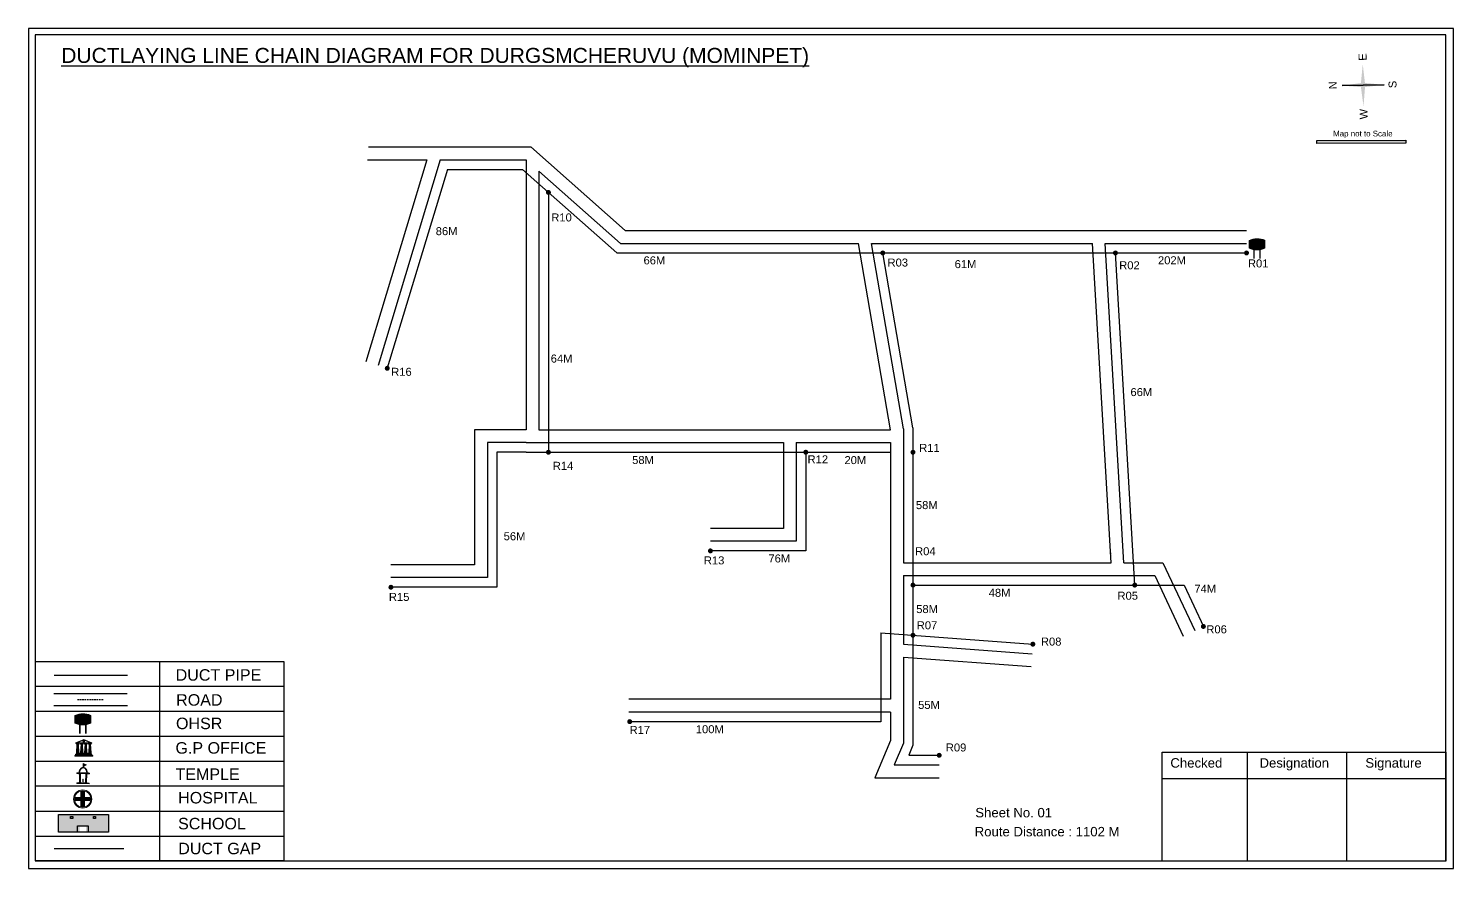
# Model space of a CAD drawing. Header units: inches. Extents: x 105 to 4124, y -559 to 3229.
# Drawn here: x 1161 to 2051, y 2705 to 3229 of the extents above; entities that cross this region are included whole.
import ezdxf

# ---------------------------------------------------------------- set-up
doc = ezdxf.new("R2010")
doc.units = ezdxf.units.IN
doc.header["$MEASUREMENT"] = 0
doc.linetypes.add('DASHEDX2', pattern=[1.5, 1, -0.5])
for name, color, linetype in [('LANDMARK', 7, 'Continuous'), ('OHT', 7, 'Continuous'), ('pipe', 5, 'Continuous')]:
    doc.layers.add(name, color=color, linetype=linetype)
doc.styles.get("Standard").update_dxf_attribs({"font": 'arial.ttf'})

# ---------------------------------------------------------------- blocks, each defined once
blk = doc.blocks.new('OHT')
at = {"linetype": 'Continuous', "lineweight": 0, "true_color": 0x0ffffc}
blk.add_hatch(color=4, dxfattribs=at).paths.add_polyline_path([(0.012, 1), (0, 1, 0.101323), (-0.4, 0.916), (-0.4, 0.525, 0.194075), (0.399, 0.521), (0.399, 0.921, 0.097877)])
at = {"color": 4, "linetype": 'Continuous', "lineweight": 0, "true_color": 0x0ffffc, "flags": 128}
for points in [[(-0.4, 0.525), (-0.4, 0.916)], [(0.399, 0.521), (0.399, 0.921)]]:
    blk.add_lwpolyline(points, dxfattribs=at)
at = {"color": 4, "linetype": 'Continuous', "lineweight": 0, "true_color": 0x0ffffc, "const_width": 0.075, "flags": 128}
for points in [[(-0.15, 0), (-0.15, 0.475)], [(0.15, 0), (0.15, 0.473)]]:
    blk.add_lwpolyline(points, dxfattribs=at)
at = {"color": 4, "linetype": 'Continuous', "lineweight": 0, "true_color": 0x0ffffc}
for centre, radius, start, end in [((0.006, -0.019), 1.019, 67.31091, 113.47108), ((0.004, 1.513), 1.068, 247.76824, 291.70073)]:
    blk.add_arc(centre, radius, start, end, dxfattribs=at)
blk = doc.blocks.new('Government_Office')
at = {"linetype": 'Continuous', "lineweight": 0, "true_color": 0xff0000}
h = blk.add_hatch(color=1, dxfattribs=at)
h.paths.add_polyline_path([(0.44, 0.72), (0.45, 0.75), (0, 0.93), (-0.45, 0.75), (-0.44, 0.72)])
h.paths.add_polyline_path([(0.355, 0.75), (-0.355, 0.75), (0, 0.9)], flags=16)
h.paths.add_polyline_path([(0, 0.778, -1), (0, 0.872, -1)], flags=0)
h = blk.add_hatch(color=1, dxfattribs=at)
edge = h.paths.add_edge_path()
edge.add_arc((0, 0.825), 0.0467, 90, 270)
edge.add_arc((0, 0.825), 0.0467, 270, 450)
for points in [[(-0.5, 0.05), (0.5, 0.05), (0.5, 0), (-0.5, 0)], [(-0.45, 0.075), (-0.45, 0.12), (0.45, 0.12), (0.45, 0.075)], [(-0.4, 0.14), (-0.4, 0.18), (0.4, 0.18), (0.4, 0.14)]]:
    blk.add_hatch(color=1, dxfattribs=at).paths.add_polyline_path(points)
h = blk.add_hatch(color=1, dxfattribs=at)
edge = h.paths.add_edge_path()
edge.add_line((-0.27, 0.195), (-0.295, 0.675))
edge.add_line((-0.295, 0.675), (-0.29, 0.675))
edge.add_arc((-0.278, 0.688), 0.0176, 225.30401, 441.56588)
edge.add_line((-0.275, 0.705), (-0.395, 0.705))
edge.add_arc((-0.392, 0.688), 0.0176, 98.43412, 314.69599)
edge.add_line((-0.38, 0.675), (-0.375, 0.675))
edge.add_line((-0.375, 0.675), (-0.4, 0.195))
edge.add_line((-0.4, 0.195), (-0.27, 0.195))
h = blk.add_hatch(color=1, dxfattribs=at)
edge = h.paths.add_edge_path()
edge.add_line((-0.047, 0.195), (-0.072, 0.675))
edge.add_line((-0.072, 0.675), (-0.067, 0.675))
edge.add_arc((-0.054, 0.688), 0.0176, 225.30401, 441.56588)
edge.add_line((-0.052, 0.705), (-0.172, 0.705))
edge.add_arc((-0.169, 0.688), 0.0176, 98.43412, 314.69599)
edge.add_line((-0.157, 0.675), (-0.152, 0.675))
edge.add_line((-0.152, 0.675), (-0.177, 0.195))
edge.add_line((-0.177, 0.195), (-0.047, 0.195))
h = blk.add_hatch(color=1, dxfattribs=at)
edge = h.paths.add_edge_path()
edge.add_line((0.177, 0.195), (0.152, 0.675))
edge.add_line((0.152, 0.675), (0.157, 0.675))
edge.add_arc((0.169, 0.688), 0.0176, 225.30401, 441.56588)
edge.add_line((0.172, 0.705), (0.052, 0.705))
edge.add_arc((0.054, 0.688), 0.0176, 98.43412, 314.69599)
edge.add_line((0.067, 0.675), (0.072, 0.675))
edge.add_line((0.072, 0.675), (0.047, 0.195))
edge.add_line((0.047, 0.195), (0.177, 0.195))
h = blk.add_hatch(color=1, dxfattribs=at)
edge = h.paths.add_edge_path()
edge.add_line((0.4, 0.195), (0.375, 0.675))
edge.add_line((0.375, 0.675), (0.38, 0.675))
edge.add_arc((0.392, 0.688), 0.0176, 225.30401, 441.56588)
edge.add_line((0.395, 0.705), (0.275, 0.705))
edge.add_arc((0.278, 0.688), 0.0176, 98.43412, 314.69599)
edge.add_line((0.29, 0.675), (0.295, 0.675))
edge.add_line((0.295, 0.675), (0.27, 0.195))
edge.add_line((0.27, 0.195), (0.4, 0.195))
at = {"color": 1, "linetype": 'Continuous', "lineweight": 0, "true_color": 0xff0000, "flags": 128}
for points in [[(-0.45, 0.75), (-0.44, 0.72), (0.44, 0.72), (0.45, 0.75), (0, 0.93)], [(-0.355, 0.75), (0.355, 0.75), (0, 0.9)], [(-0.5, 0.05), (0.5, 0.05), (0.5, 0), (-0.5, 0)], [(-0.45, 0.075), (-0.45, 0.12), (0.45, 0.12), (0.45, 0.075)], [(-0.4, 0.14), (-0.4, 0.18), (0.4, 0.18), (0.4, 0.14)]]:
    blk.add_lwpolyline(points, close=True, dxfattribs=at)
for points in [[(0, 0.872, 1), (0, 0.778, 1)], [(-0.27, 0.195), (-0.295, 0.675), (-0.29, 0.675, 1.379694), (-0.275, 0.705), (-0.395, 0.705, 1.379694), (-0.38, 0.675), (-0.375, 0.675), (-0.4, 0.195)], [(-0.047, 0.195), (-0.072, 0.675), (-0.067, 0.675, 1.379694), (-0.052, 0.705), (-0.172, 0.705, 1.379694), (-0.157, 0.675), (-0.152, 0.675), (-0.177, 0.195)], [(0.177, 0.195), (0.152, 0.675), (0.157, 0.675, 1.379694), (0.172, 0.705), (0.052, 0.705, 1.379694), (0.067, 0.675), (0.072, 0.675), (0.047, 0.195)], [(0.4, 0.195), (0.375, 0.675), (0.38, 0.675, 1.379694), (0.395, 0.705), (0.275, 0.705, 1.379694), (0.29, 0.675), (0.295, 0.675), (0.27, 0.195)]]:
    blk.add_lwpolyline(points, format="xyb", close=True, dxfattribs=at)
blk = doc.blocks.new('Temple')
at = {"linetype": 'Continuous', "lineweight": 0, "true_color": 0xff0000}
h = blk.add_hatch(color=1, dxfattribs=at)
edge = h.paths.add_edge_path()
edge.add_line((0.175, 0.49), (0.225, 0.49))
edge.add_line((0.225, 0.49), (0.225, 0.497))
edge.add_line((0.225, 0.497), (0.307, 0.497))
edge.add_line((0.307, 0.497), (0.307, 0.533))
edge.add_line((0.307, 0.533), (0.257, 0.533))
edge.add_line((0.257, 0.533), (0.257, 0.54))
edge.add_line((0.257, 0.54), (0.2, 0.54))
edge.add_spline(control_points=[(0.2, 0.54), (0.2, 0.589), (0.19, 0.638), (0.142, 0.743), (0.092, 0.79), (0.027, 0.805), (0.02, 0.806), (0.012, 0.806)], knot_values=[4.712389, 4.712389, 4.712389, 4.712389, 5.278166, 5.278166, 6.117402, 6.117402, 6.223801, 6.223801, 6.223801, 6.223801], degree=3, periodic=0)
edge.add_line((0.012, 0.806), (0.012, 0.79))
edge.add_line((0.012, 0.79), (-0.012, 0.79))
edge.add_line((-0.012, 0.79), (-0.012, 0.806))
edge.add_spline(control_points=[(-0.012, 0.806), (-0.055, 0.802), (-0.096, 0.781), (-0.171, 0.699), (-0.197, 0.628), (-0.2, 0.55), (-0.2, 0.545), (-0.2, 0.54)], knot_values=[6.343965, 6.343965, 6.343965, 6.343965, 6.956638, 6.956638, 7.795874, 7.795874, 7.853982, 7.853982, 7.853982, 7.853982], degree=3, periodic=0)
edge.add_line((-0.2, 0.54), (-0.257, 0.54))
edge.add_line((-0.257, 0.54), (-0.257, 0.533))
edge.add_line((-0.257, 0.533), (-0.307, 0.533))
edge.add_line((-0.307, 0.533), (-0.307, 0.497))
edge.add_line((-0.307, 0.497), (-0.225, 0.497))
edge.add_line((-0.225, 0.497), (-0.225, 0.49))
edge.add_line((-0.225, 0.49), (-0.175, 0.49))
edge.add_line((-0.175, 0.49), (-0.175, 0.07))
edge.add_arc((-0.205, 0.07), 0.03, -90, 0, ccw=False)
edge.add_line((-0.205, 0.04), (-0.257, 0.04))
edge.add_line((-0.257, 0.04), (-0.257, 0.033))
edge.add_line((-0.257, 0.033), (-0.307, 0.033))
edge.add_line((-0.307, 0.033), (-0.307, 0))
edge.add_line((-0.307, 0), (0.307, 0))
edge.add_line((0.307, 0), (0.307, 0.033))
edge.add_line((0.307, 0.033), (0.257, 0.033))
edge.add_line((0.257, 0.033), (0.257, 0.04))
edge.add_line((0.257, 0.04), (0.205, 0.04))
edge.add_arc((0.205, 0.07), 0.03, 180, 270, ccw=False)
edge.add_line((0.175, 0.07), (0.175, 0.49))
h.paths.add_polyline_path([(0.125, 0.07, -0.414214), (0.095, 0.04), (0.05, 0.04), (0.05, 0.033), (-0.05, 0.033), (-0.05, 0.04), (-0.095, 0.04, -0.414214), (-0.125, 0.07), (-0.125, 0.497), (0.125, 0.497)], flags=16)
edge = h.paths.add_edge_path(flags=16)
edge.add_ellipse((0, 0.54), major_axis=(0, 0.242), ratio=0.722808, start_angle=270, end_angle=450, ccw=False)
edge.add_line((0.175, 0.54), (-0.175, 0.54))
h.paths.add_polyline_path([(0.012, 0.23), (0.012, 0.07), (-0.012, 0.07), (-0.012, 0.23)], flags=0)
h = blk.add_hatch(color=1, dxfattribs=at)
edge = h.paths.add_edge_path()
edge.add_line((0.012, 0.857), (0, 0.85))
edge.add_line((0, 0.85), (-0.003, 0.925))
edge.add_line((-0.003, 0.925), (-0.012, 0.925))
edge.add_line((-0.012, 0.925), (-0.012, 0.806))
edge.add_spline(control_points=[(-0.012, 0.806), (-0.004, 0.807), (0.004, 0.807), (0.012, 0.806)], knot_values=[6.223801, 6.223801, 6.223801, 6.223801, 6.343965, 6.343965, 6.343965, 6.343965], degree=3, periodic=0)
edge.add_line((0.012, 0.806), (0.012, 0.857))
h = blk.add_hatch(color=1, dxfattribs=at)
edge = h.paths.add_edge_path()
edge.add_line((0.012, 0.79), (0.012, 0.806))
edge.add_spline(control_points=[(0.012, 0.806), (0.004, 0.807), (-0.004, 0.807), (-0.012, 0.806)], knot_values=[6.223801, 6.223801, 6.223801, 6.223801, 6.343965, 6.343965, 6.343965, 6.343965], degree=3, periodic=0)
edge.add_line((-0.012, 0.806), (-0.012, 0.79))
edge.add_line((-0.012, 0.79), (0.012, 0.79))
at = {"linetype": 'Continuous', "lineweight": 0, "true_color": 0xe66000}
blk.add_hatch(color=32, dxfattribs=at).paths.add_polyline_path([(-0.006, 1), (0.147, 0.931), (0, 0.85)])
at = {"color": 1, "linetype": 'Continuous', "lineweight": 0, "true_color": 0xff0000, "flags": 128}
for points in [[(0.012, 0.925), (-0.012, 0.925), (-0.012, 0.79), (0.012, 0.79)], [(0.012, 0.23), (-0.012, 0.23), (-0.012, 0.07), (0.012, 0.07)]]:
    blk.add_lwpolyline(points, close=True, dxfattribs=at)
at = {"color": 32, "linetype": 'Continuous', "lineweight": 0, "true_color": 0xe66000, "flags": 128}
blk.add_lwpolyline([(-0.006, 1), (0.147, 0.931), (0, 0.85), (-0.006, 1)], dxfattribs=at)
at = {"color": 1, "linetype": 'Continuous', "lineweight": 0, "true_color": 0xff0000, "flags": 128}
blk.add_lwpolyline([(0.2, 0.54), (0.257, 0.54), (0.257, 0.533), (0.307, 0.533), (0.307, 0.497), (0.225, 0.497), (0.225, 0.49), (0.175, 0.49), (0.175, 0.07, 0.414214), (0.205, 0.04), (0.257, 0.04), (0.257, 0.033), (0.307, 0.033), (0.307, 0), (-0.307, 0), (-0.307, 0.033), (-0.257, 0.033), (-0.257, 0.04), (-0.205, 0.04, 0.414214), (-0.175, 0.07), (-0.175, 0.49), (-0.225, 0.49), (-0.225, 0.497), (-0.307, 0.497), (-0.307, 0.533), (-0.257, 0.533), (-0.257, 0.54), (-0.2, 0.54)], format="xyb", dxfattribs=at)
blk.add_lwpolyline([(-0.175, 0.54), (0.175, 0.54)], dxfattribs=at)
blk.add_lwpolyline([(0.125, 0.497), (0.125, 0.07, -0.414214), (0.095, 0.04), (0.05, 0.04), (0.05, 0.033), (-0.05, 0.033), (-0.05, 0.04), (-0.095, 0.04, -0.414214), (-0.125, 0.07), (-0.125, 0.497)], format="xyb", close=True, dxfattribs=at)
at = {"color": 1, "linetype": 'Continuous', "lineweight": 0, "true_color": 0xff0000}
blk.add_ellipse((0, 0.54), major_axis=(0, 0.242), ratio=0.722808, start_param=4.712389, end_param=7.853982, dxfattribs=at)
blk.add_open_spline([(0.2, 0.54), (0.2, 0.589), (0.19, 0.638), (0.142, 0.743), (0.092, 0.79), (-0.023, 0.816), (-0.085, 0.794), (-0.171, 0.699), (-0.197, 0.628), (-0.2, 0.55), (-0.2, 0.545), (-0.2, 0.54)], degree=3, knots=[4.712389, 4.712389, 4.712389, 4.712389, 5.278166, 5.278166, 6.117402, 6.117402, 6.956638, 6.956638, 7.795874, 7.795874, 7.853982, 7.853982, 7.853982, 7.853982], dxfattribs=at)
blk = doc.blocks.new('*U5')
at = {"color": 0, "linetype": 'DASHEDX2', "transparency": 16777216}
blk.add_line((-8.22, 0), (8.01, 0), dxfattribs=at)
blk = doc.blocks.new('Hospital')
at = {"linetype": 'Continuous', "lineweight": 0, "true_color": 0x000000}
h = blk.add_hatch(color=18, dxfattribs=at)
h.paths.add_polyline_path([(-0.5, 0, 1), (0.5, 0, 1)])
h.paths.add_polyline_path([(0.446, 0, -1), (-0.446, 0, -1)], flags=16)
at = {"linetype": 'Continuous', "true_color": 0xff0000}
blk.add_hatch(color=1, dxfattribs=at).paths.add_polyline_path([(-0.394, 0.08), (-0.08, 0.08), (-0.08, 0.394), (0.08, 0.394), (0.08, 0.08), (0.394, 0.08), (0.394, -0.08), (0.08, -0.08), (0.08, -0.394), (-0.08, -0.394), (-0.08, -0.08), (-0.394, -0.08)])
at = {"color": 1, "linetype": 'Continuous', "true_color": 0xff0000, "flags": 128}
blk.add_lwpolyline([(-0.394, 0.08), (-0.08, 0.08), (-0.08, 0.394), (0.08, 0.394), (0.08, 0.08), (0.394, 0.08), (0.394, -0.08), (0.08, -0.08), (0.08, -0.394), (-0.08, -0.394), (-0.08, -0.08), (-0.394, -0.08)], close=True, dxfattribs=at)
at = {"color": 18, "linetype": 'Continuous', "lineweight": 0, "true_color": 0x000000}
for radius in [0.5, 0.446]:
    blk.add_circle((0, 0), radius, dxfattribs=at)

msp = doc.modelspace()

# ---------------------------------------------------------------- hatches: boundary and pattern name
at = {"true_color": 0x0093dd}
h = msp.add_hatch(color=142, dxfattribs=at)
h.dxf.hatch_style = 1
h.paths.add_polyline_path([(1965.64, 3159.19), (1965.65, 3157.35), (2021.15, 3157.47), (2021.15, 3159.32)])
at = {"ltscale": 0.5}
h = msp.add_hatch(color=5, dxfattribs=at)
h.dxf.hatch_style = 1
h.paths.add_polyline_path([(1487.21, 3126.72, 1), (1484.09, 3126.72, 1)])
h = msp.add_hatch(color=5, dxfattribs=at)
h.dxf.hatch_style = 1
h.paths.add_polyline_path([(1696.07, 3088.93, 1), (1692.96, 3088.93, 1)])
h = msp.add_hatch(color=5, dxfattribs=at)
h.dxf.hatch_style = 1
h.paths.add_polyline_path([(1841.4, 3088.93, 1), (1838.29, 3088.93, 1)])
h = msp.add_hatch(color=5, dxfattribs=at)
h.dxf.hatch_style = 1
h.paths.add_polyline_path([(1923.28, 3088.93, 1), (1920.16, 3088.93, 1)])
h = msp.add_hatch(color=5, dxfattribs=at)
h.dxf.hatch_style = 1
h.paths.add_polyline_path([(1386.53, 3016.91, 1), (1383.41, 3016.91, 1)])
h = msp.add_hatch(color=5, dxfattribs=at)
h.dxf.hatch_style = 1
h.paths.add_polyline_path([(1487.21, 2964.5, 1), (1484.09, 2964.5, 1)])
h = msp.add_hatch(color=5, dxfattribs=at)
h.dxf.hatch_style = 1
h.paths.add_polyline_path([(1647.99, 2964.5, 1), (1644.87, 2964.5, 1)])
h = msp.add_hatch(color=5, dxfattribs=at)
h.dxf.hatch_style = 1
h.paths.add_polyline_path([(1714.92, 2964.5, 1), (1711.81, 2964.5, 1)])
h = msp.add_hatch(color=5, dxfattribs=at)
h.dxf.hatch_style = 1
h.paths.add_polyline_path([(1588.41, 2902.9, 1), (1585.29, 2902.9, 1)])
h = msp.add_hatch(color=5, dxfattribs=at)
h.dxf.hatch_style = 1
h.paths.add_polyline_path([(1388.82, 2880.18, 1), (1385.71, 2880.18, 1)])
h = msp.add_hatch(color=5, dxfattribs=at)
h.dxf.hatch_style = 1
h.paths.add_polyline_path([(1714.92, 2881.52, 1), (1711.81, 2881.52, 1)])
h = msp.add_hatch(color=5, dxfattribs=at)
h.dxf.hatch_style = 1
h.paths.add_polyline_path([(1853.47, 2881.52, 1), (1850.35, 2881.52, 1)])
h = msp.add_hatch(color=5, dxfattribs=at)
h.dxf.hatch_style = 1
h.paths.add_polyline_path([(1714.92, 2850.23, 1), (1711.81, 2850.23, 1)])
h = msp.add_hatch(color=5, dxfattribs=at)
h.dxf.hatch_style = 1
h.paths.add_polyline_path([(1896.35, 2855.69, 1), (1893.24, 2855.69, 1)])
h = msp.add_hatch(color=5, dxfattribs=at)
h.dxf.hatch_style = 1
h.paths.add_polyline_path([(1789.82, 2844.63, 1), (1786.7, 2844.63, 1)])
h = msp.add_hatch(color=5, dxfattribs=at)
h.dxf.hatch_style = 1
h.paths.add_polyline_path([(1538, 2796.28, 1), (1534.88, 2796.28, 1)])
h = msp.add_hatch(color=5, dxfattribs=at)
h.dxf.hatch_style = 1
h.paths.add_polyline_path([(1731.31, 2775.25, 1), (1728.19, 2775.25, 1)])
at = {"true_color": 0xc8c92d}
h = msp.add_hatch(color=52, dxfattribs=at)
h.dxf.hatch_style = 1
h.paths.add_polyline_path([(1185.84, 2738.26), (1179.67, 2738.26), (1179.67, 2727.17), (1185.84, 2727.17)])
h.paths.add_polyline_path([(1210.68, 2738.26), (1204.52, 2738.26), (1204.52, 2727.17), (1210.68, 2727.17)])
at = {"true_color": 0x293189}
h = msp.add_hatch(color=177, dxfattribs=at)
h.dxf.hatch_style = 1
h.paths.add_polyline_path([(1204.52, 2738.26), (1185.84, 2738.26), (1185.84, 2727.17), (1192.85, 2727.17), (1192.85, 2730.8), (1196.7, 2730.8), (1196.7, 2727.17), (1204.52, 2727.17)])
h.paths.add_polyline_path([(1188.5, 2735.79), (1187.13, 2735.79), (1187.13, 2737.05), (1188.5, 2737.05)], flags=16)
h.paths.add_polyline_path([(1201.38, 2735.79), (1201.38, 2737.05), (1202.75, 2737.05), (1202.75, 2735.79)], flags=16)

# ---------------------------------------------------------------- linework, layer by layer
for p, q in [((2007.71, 3193.9), (1981.42, 3193.43)), ((1981.42, 3193.43), (2007.71, 3193.9)), ((2007.71, 3193.9), (1981.42, 3193.43)), ((1994.59, 3193.66), (2007.71, 3193.9)), ((1373.18, 3155.13), (1474.69, 3155.13)), ((1474.69, 3155.13), (1533.62, 3102.93)), ((1409.72, 3147.13), (1371.57, 3020.96)), ((1372.53, 3147.13), (1409.72, 3147.13)), ((1418.07, 3147.13), (1379.23, 3018.65)), ((1418.07, 3147.13), (1471.65, 3147.13)), ((1471.65, 3147.13), (1471.65, 2978.5)), ((1479.65, 3140.05), (1530.59, 3094.93)), ((1479.65, 3140.05), (1479.65, 2978.5)), ((1533.62, 3102.93), (1921.72, 3102.93)), ((1530.59, 3094.93), (1679.27, 3094.93)), ((1699.36, 2978.5), (1679.27, 3094.93)), ((1687.39, 3094.93), (1825.47, 3094.93)), ((1707.36, 2979.18), (1687.39, 3094.93)), ((1837.07, 2895.52), (1825.47, 3094.93)), ((1833.48, 3094.93), (1921.72, 3094.93)), ((1845.08, 2895.52), (1833.48, 3094.93)), ((1471.65, 2978.5), (1439.51, 2978.5)), ((1439.51, 2978.5), (1439.51, 2894.18)), ((1479.65, 2978.5), (1699.36, 2978.5)), ((1707.36, 2979.18), (1707.36, 2895.52)), ((1471.65, 2970.5), (1447.51, 2970.5)), ((1447.51, 2970.5), (1447.51, 2886.18)), ((1471.65, 2970.5), (1632.43, 2970.5)), ((1632.43, 2970.5), (1632.43, 2916.9)), ((1640.43, 2970.5), (1699.36, 2970.5)), ((1640.43, 2970.5), (1640.43, 2908.9)), ((1699.36, 2970.5), (1699.36, 2844.66)), ((1632.43, 2916.9), (1586.85, 2916.9)), ((1640.43, 2908.9), (1586.85, 2908.9)), ((1439.51, 2894.18), (1387.27, 2894.18)), ((1707.36, 2895.52), (1837.07, 2895.52)), ((1836.72, 2901.52), (1837.07, 2901.52)), ((1845.08, 2895.52), (1869.48, 2895.52)), ((1869.48, 2895.52), (1889.36, 2853.14)), ((1447.51, 2886.18), (1387.27, 2886.18)), ((1707.36, 2887.52), (1707.36, 2844.66)), ((1707.36, 2887.52), (1864.4, 2887.52)), ((1864.4, 2887.52), (1882.12, 2849.74)), ((1699.36, 2844.66), (1699.36, 2810.24)), ((1707.36, 2844.66), (1787.82, 2838.65)), ((1164.99, 2833.69), (1164.99, 2710.48)), ((1242.76, 2833.69), (1242.76, 2709.27)), ((1707.36, 2836.63), (1707.36, 2782.81)), ((1707.36, 2836.63), (1787.22, 2830.67)), ((1320.52, 2818.14), (1164.99, 2818.14)), ((1176.64, 2813.85), (1222.53, 2813.85)), ((1176.64, 2806.32), (1222.77, 2806.32)), ((1699.36, 2810.24), (1535.95, 2810.24)), ((1320.52, 2802.59), (1164.99, 2802.59)), ((1699.36, 2802.24), (1535.95, 2802.24)), ((1699.36, 2802.24), (1699.36, 2784.43)), ((1320.52, 2787.04), (1164.99, 2787.04)), ((1699.36, 2784.43), (1689.57, 2761.25)), ((1707.36, 2782.81), (1701.63, 2769.25)), ((1320.52, 2771.48), (1164.99, 2771.48)), ((1701.63, 2769.25), (1729.75, 2769.25)), ((1689.57, 2761.25), (1729.75, 2761.25)), ((1320.52, 2755.93), (1164.99, 2755.93)), ((1164.99, 2740.38), (1320.52, 2740.38)), ((1164.99, 2724.82), (1320.52, 2724.82)), ((1164.98, 2710.24), (1164.98, 2709.28)), ((1164.99, 2710.48), (1164.99, 2709.27)), ((1320.52, 2709.27), (1164.99, 2709.27))]:
    msp.add_line(p, q)
at = {"color": 1}
msp.add_line((1981.42, 3193.43), (1994.58, 3193.66), dxfattribs=at)
at = {"color": 242, "true_color": 0xcd2027}
for p, q in [((1922.05, 2777.12), (1922.05, 2709.23)), ((1984.25, 2777.12), (1984.25, 2709.23)), ((1869.09, 2760.67), (2046.31, 2760.67))]:
    msp.add_line(p, q, dxfattribs=at)
for points in [[(1160.87, 3229.07), (1160.87, 2704.58), (2051.02, 2704.58), (2051.02, 3229.07)], [(1164.98, 3225.06), (1164.98, 2709.28), (2046.31, 2709.28), (2046.31, 3225.06)], [(1210.75, 2738.26), (1210.75, 2727.17), (1179.67, 2727.17), (1179.67, 2738.26)], [(1188.5, 2737.05), (1188.5, 2735.79), (1187.13, 2735.79), (1187.13, 2737.05)], [(1201.38, 2735.79), (1201.38, 2737.05), (1202.75, 2737.05), (1202.75, 2735.79)]]:
    msp.add_lwpolyline(points, close=True)
at = {"color": 142, "true_color": 0x0093dd}
msp.add_lwpolyline([(2021.16, 3157.47), (1965.65, 3157.35), (1965.64, 3159.19), (2021.15, 3159.32), (2021.15, 3157.47)], dxfattribs=at)
for points in [[(1320.52, 2709.27), (1320.52, 2833.69), (1164.99, 2833.69)], [(1191.51, 2727.17), (1191.51, 2731.27), (1198.04, 2731.27), (1198.04, 2727.17)]]:
    msp.add_lwpolyline(points)
at = {"color": 242, "true_color": 0xcd2027}
msp.add_lwpolyline([(2046.31, 2709.23), (1869.09, 2709.23), (1869.09, 2777.12), (2046.31, 2777.12)], close=True, dxfattribs=at)
for points in [[(1995.86, 3193.7), (1993.04, 3193.65), (1994.33, 3206.81)], [(1995.86, 3193.7), (1993.04, 3193.65), (1994.33, 3206.81)], [(1995.86, 3193.7), (1993.04, 3193.65), (1994.79, 3180.52)], [(1995.86, 3193.7), (1993.04, 3193.65), (1994.79, 3180.52)], [(1994.6, 3192.37), (1994.55, 3195.19), (2007.71, 3193.9)], [(1994.6, 3192.37), (1994.55, 3195.19), (2007.71, 3193.9)]]:
    msp.add_solid(points)
at = {"color": 1}
msp.add_solid([(1994.6, 3192.36), (1994.55, 3195.19), (1981.42, 3193.43)], dxfattribs=at)
msp.add_solid([(1994.6, 3192.36), (1994.55, 3195.19), (1981.42, 3193.43)], dxfattribs=at)
at = {"layer": 'OHT', "color": 5}
msp.add_line((1176.81, 2825.23), (1222.7, 2825.23), dxfattribs=at)
at = {"layer": 'OHT', "color": 1}
msp.add_line((1176.81, 2717.04), (1220.41, 2717.04), dxfattribs=at)
at = {"layer": 'pipe'}
for p, q in [((1422.53, 3141.13), (1384.97, 3016.91)), ((1422.53, 3141.13), (1469.38, 3141.13)), ((1469.38, 3141.13), (1528.32, 3088.93)), ((1485.65, 3126.72), (1485.65, 2964.5)), ((1528.32, 3088.93), (1679.27, 3088.93)), ((1528.32, 3088.93), (1825.47, 3088.93)), ((1694.51, 3088.93), (1921.72, 3088.93)), ((1713.36, 2979.69), (1694.51, 3088.93)), ((1851.91, 2881.52), (1839.84, 3088.93)), ((1713.36, 2979.69), (1713.36, 2895.52)), ((1471.65, 2964.5), (1453.51, 2964.5)), ((1453.51, 2964.5), (1453.51, 2880.18)), ((1471.65, 2964.5), (1632.43, 2964.5)), ((1632.43, 2964.5), (1699.36, 2964.5)), ((1646.43, 2964.5), (1646.43, 2902.9)), ((1646.43, 2902.9), (1586.85, 2902.9)), ((1713.36, 2895.52), (1713.36, 2844.66)), ((1453.51, 2880.18), (1387.27, 2880.18)), ((1713.36, 2881.52), (1882.68, 2881.52)), ((1882.68, 2881.52), (1894.8, 2855.69)), ((1693.36, 2851.72), (1693.36, 2844.66)), ((1693.36, 2851.72), (1788.26, 2844.63)), ((1693.36, 2844.66), (1693.36, 2796.24)), ((1713.36, 2844.66), (1713.36, 2781.59)), ((1693.36, 2796.24), (1535.95, 2796.24)), ((1713.36, 2781.59), (1710.68, 2775.25)), ((1710.68, 2775.25), (1729.75, 2775.25))]:
    msp.add_line(p, q, dxfattribs=at)

# ---------------------------------------------------------------- block references
at = {"linetype": 'DASHEDX2'}
msp.add_blockref('*U5', (1199.65, 2810.09), dxfattribs=at)
at = {"layer": 'LANDMARK'}
for name, p, xscale, yscale, zscale in [('Government_Office', (1195.4, 2774.62), 11.32114773247135, 11.32114773247135, 11.32114773247135), ('Hospital', (1194.72, 2747.96), 11.41772014427468, 11.41772014427468, 11.41772014427468)]:
    msp.add_blockref(name, p, dxfattribs=dict(at, xscale=xscale, yscale=yscale, zscale=zscale))
at = {"layer": 'LANDMARK', "xscale": 12.62452535729322, "yscale": 12.62452535729322, "zscale": 12.62452535729322, "rotation": 358.3713438591284}
msp.add_blockref('Temple', (1194.84, 2757.5), dxfattribs=at)
at = {"layer": 'OHT', "xscale": 12.45189723782068, "yscale": 12.45189723782068, "zscale": 12.45189723782068}
for p in [(1928.29, 3085.34), (1194.81, 2788.73)]:
    msp.add_blockref('OHT', p, dxfattribs=at)

# ---------------------------------------------------------------- texts
at = {"color": 242, "true_color": 0xcd2027}
msp.add_text('%%UDUCTLAYING LINE CHAIN DIAGRAM FOR DURGSMCHERUVU (MOMINPET)', height=9.375, dxfattribs=at).set_placement((1181.37, 3207.58))
for s, p in [('E', (1996.73, 3208.98)), ('S', (2015.44, 3191.88)), ('N', (1978.15, 3191.14)), ('W', (1997.38, 3172.39))]:
    msp.add_text(s, height=4.95, rotation=91.00631).set_placement(p)
for s, height, p in [('Map not to Scale', 3.5424, (1975.82, 3161.69)), ('R10', 5, (1487.44, 3108.61)), ('86M', 5, (1415.25, 3100.04)), ('66M', 5, (1545.06, 3081.8)), ('R03', 5, (1697.47, 3080.44)), ('61M', 5, (1739.39, 3079.46)), ('R02', 5, (1842.2, 3078.73)), ('202M', 5, (1866.41, 3081.85)), ('R01', 5, (1922.62, 3079.9)), ('64M', 5, (1487.1, 3020.48)), ('R16', 5, (1387.43, 3012.2)), ('66M', 5, (1849.23, 2999.55)), ('R11', 5, (1717.26, 2964.72)), ('R14', 5, (1488.36, 2953.5)), ('58M', 5, (1537.94, 2957.14)), ('R12', 5, (1647.52, 2957.55)), ('20M', 5, (1670.58, 2957.08)), ('58M', 5, (1715.2, 2928.98)), ('56M', 5, (1457.69, 2909.52)), ('R04', 5, (1714.68, 2900.17)), ('R13', 5, (1582.75, 2894.46)), ('76M', 5, (1623.08, 2895.68)), ('R15', 5, (1386, 2871.66)), ('48M', 5, (1760.68, 2874.23)), ('R05', 5, (1841.11, 2872.4)), ('74M', 5, (1889.15, 2876.72)), ('58M', 5, (1715.39, 2864.05)), ('R07', 5, (1715.72, 2853.94)), ('R08', 5, (1793.3, 2843.77)), ('R06', 5, (1896.62, 2851.4)), ('DUCT PIPE', 7.178, (1252.8, 2821.85)), ('ROAD ', 7.178, (1253.1, 2806.24)), ('55M', 5, (1716.59, 2804.21)), ('OHSR', 7.178, (1253.01, 2791.58)), ('R17', 5, (1536.35, 2788.6)), ('100M', 5, (1577.72, 2789.03)), ('G.P OFFICE', 7.178, (1252.68, 2776.28)), ('R09', 5, (1733.89, 2777.64)), ('Checked', 5.886, (1874.16, 2767.57)), ('Designation', 5.886, (1929.85, 2767.57)), ('Signature', 5.886, (1995.96, 2767.57)), ('TEMPLE', 7.178, (1252.68, 2759.87)), ('HOSPITAL', 7.178, (1254.35, 2745.18)), ('Sheet No. 01', 5.886, (1752.29, 2736.51)), ('SCHOOL', 7.178, (1254.3, 2729.02)), ('Route Distance : 1102 M', 5.886, (1751.92, 2724.64)), ('DUCT GAP', 7.178, (1254.4, 2713.47))]:
    msp.add_text(s, height=height).set_placement(p)

doc.saveas('drawing.dxf')
